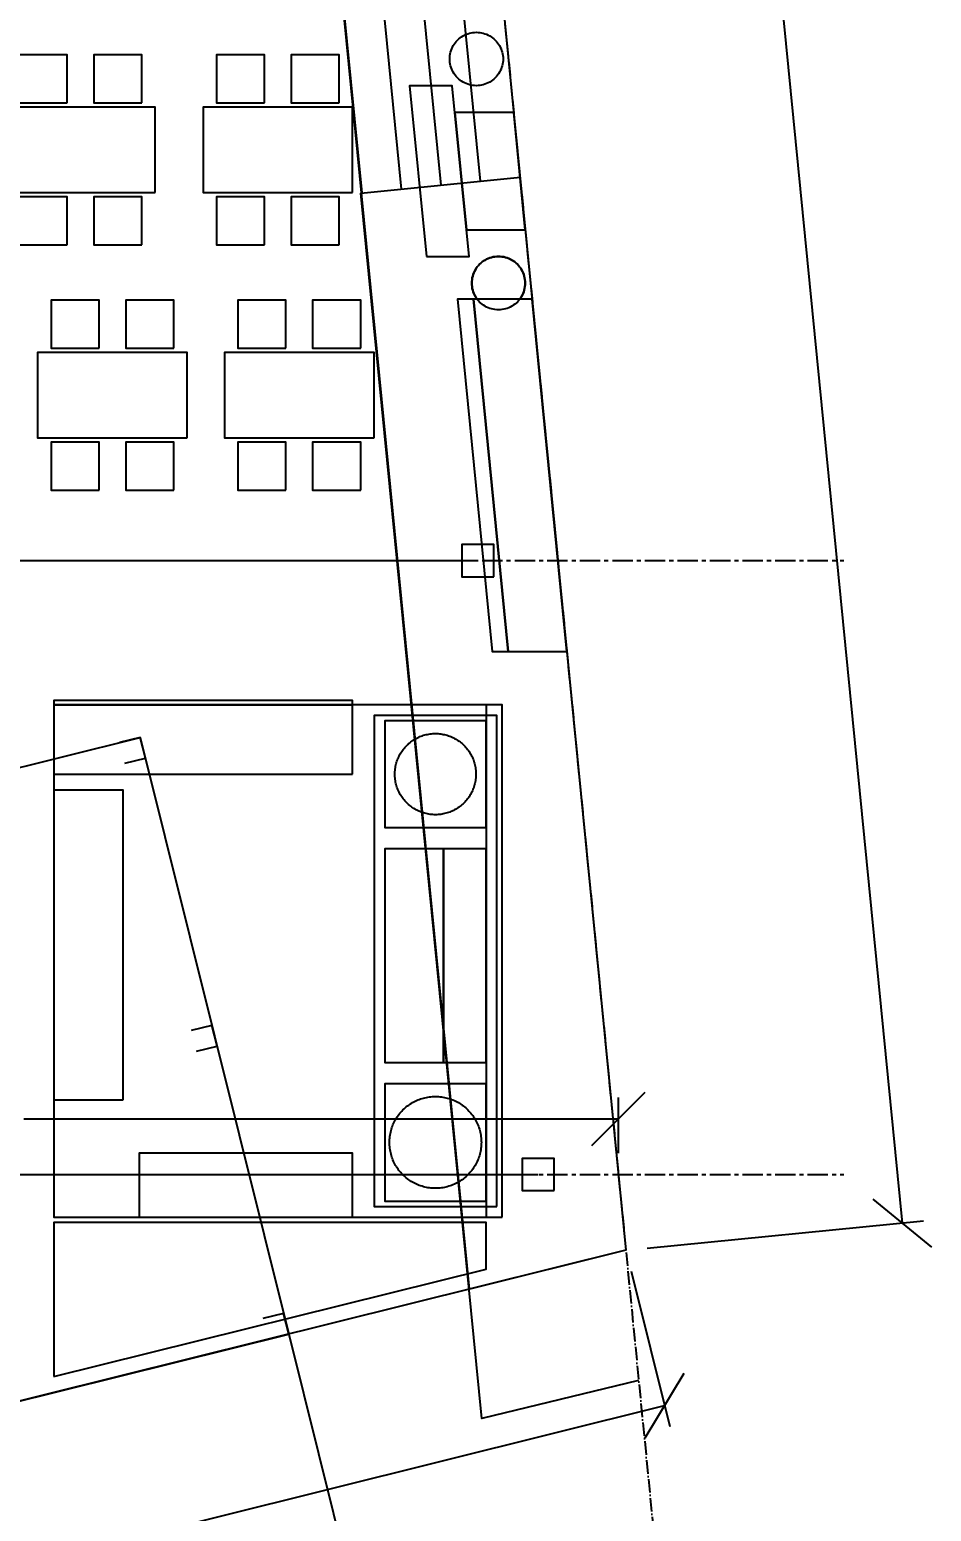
# Model space of a CAD drawing. Header units: millimetres. Extents: x -74219 to 26724, y -11313 to 45223.
# Drawn here: x 7875 to 16319, y 943 to 14825 of the extents above; entities that cross this region are included whole.
import ezdxf

# ---------------------------------------------------------------- set-up
doc = ezdxf.new("R2010")
doc.units = ezdxf.units.MM
doc.linetypes.add('CENTER', pattern=[5.08, 3.175, -0.635, 0.635, -0.635])
doc.linetypes.add('DASHDOT', pattern=[3.556, 2.54, -0.508, 0, -0.508])
for name, color, linetype in [('SMK-CONTEXT', 8, 'CONTINUOUS'), ('SMK-DIMS', 7, 'CONTINUOUS'), ('SMK-EXIST', 30, 'CONTINUOUS'), ('SMK-GRID', 8, 'CENTER'), ('SMK-LOT', 1, 'DASHDOT'), ('SMK-R7-BBQ', 30, 'Continuous'), ('SMK-R7-FURN', 7, 'Continuous'), ('SMK-R7-PLANT', 3, 'Continuous'), ('SMK-R7-ROOF', 34, 'Continuous'), ('SMK-R7-STREET', 6, 'Continuous'), ('SMK-STEPS', 30, 'CONTINUOUS'), ('SMK-ZONE', 3, 'CONTINUOUS')]:
    doc.layers.add(name, color=color, linetype=linetype)
doc.styles.add('OpenSansCondensed-Light', font='OpenSansCondensed-Light.ttf')
doc.dimstyles.new('SMK200', dxfattribs={"dimtxt": 450, "dimasz": 300, "dimexe": 200, "dimexo": 200, "dimgap": 100, "dimtad": 1, "dimdec": 0, "dimtsz": 250, "dimcen": 2.5, "dimazin": 3, "dimtfac": 1, "dimtmove": 0, "dimatfit": 3})

# ---------------------------------------------------------------- blocks, each defined once
blk = doc.blocks.new('_OBLIQUE')
at = {"color": 0, "linetype": 'BYBLOCK'}
blk.add_line((-0.5, -0.5), (0.5, 0.5), dxfattribs=at)
blk = doc.blocks.new('*D12')
for p, q in [((0, 4300), (0, 4820)), ((13389, 4300), (13389, 4820)), ((0, 4620), (5569.5, 4620)), ((7819.5, 4620), (13389, 4620))]:
    blk.add_line(p, q)
at = {"layer": 'Defpoints'}
for p in [(0, 4620), (0, 4100), (13389, 4100)]:
    blk.add_point(p, dxfattribs=at)
at = {"layer": 'SMK-DIMS', "xscale": 500, "yscale": 500}
for p in [(0, 4620), (13389, 4620)]:
    blk.add_blockref('_OBLIQUE', p, dxfattribs=at)
at = {"layer": 'SMK-DIMS', "insert": (6694.5, 4620), "char_height": 450, "attachment_point": 5, "style": 'OpenSansCondensed-Light'}
blk.add_mtext('13389', dxfattribs=at)
blk = doc.blocks.new('*D14')
for p, q in [((9855, 41985), (12443, 42240)), ((12244, 42220), (14035, 24052)), ((14255, 21813), (16046, 3644)), ((13658, 3409), (16245, 3664))]:
    blk.add_line(p, q)
at = {"layer": 'Defpoints'}
for p in [(12244, 42220), (9656, 41965), (13459, 3389)]:
    blk.add_point(p, dxfattribs=at)
at = {"layer": 'SMK-DIMS', "xscale": 500, "yscale": 500, "rotation": -84.37057896927848}
for p in [(12244, 42220), (16046, 3644)]:
    blk.add_blockref('_OBLIQUE', p, dxfattribs=at)
at = {"layer": 'SMK-DIMS', "insert": (14145, 22932), "char_height": 450, "attachment_point": 5, "rotation": 275.6294, "style": 'OpenSansCondensed-Light'}
blk.add_mtext('38763', dxfattribs=at)
blk = doc.blocks.new('*D15')
for p, q in [((13507, 3195), (13869, 1739)), ((8099, 510), (13821, 1934)), ((195, -1456), (5916, -33)), ((-119, -194), (243, -1650))]:
    blk.add_line(p, q)
at = {"layer": 'Defpoints'}
for p in [(13459, 3389), (-168, 0), (195, -1456)]:
    blk.add_point(p, dxfattribs=at)
at = {"layer": 'SMK-DIMS', "xscale": 500, "yscale": 500, "rotation": 13.967659105858573}
for p in [(13821, 1934), (195, -1456)]:
    blk.add_blockref('_OBLIQUE', p, dxfattribs=at)
at = {"layer": 'SMK-DIMS', "insert": (7008, 239), "char_height": 450, "attachment_point": 5, "rotation": 13.9677, "style": 'OpenSansCondensed-Light'}
blk.add_mtext('14041', dxfattribs=at)

msp = doc.modelspace()

# ---------------------------------------------------------------- linework, layer by layer
at = {"layer": 'SMK-CONTEXT'}
msp.add_lwpolyline([(-1343.8, -292.6), (10301.4, 2603.9), (11691.7, -2985.7), (46.5, -5882.3)], dxfattribs=at)
at = {"layer": 'SMK-EXIST'}
for points in [[(13576.5, 2170.8), (12110.4, 1814.2), (10975.2, 13293.1), (12471.5, 13441.4)], [(3088.5, 6745.4), (8911.1, 8193.6), (10301.4, 2603.9), (4478.8, 1155.7)], [(8765.2, 7951.3), (8959.3, 7999.5), (8911.1, 8193.6), (8717, 8145.4)], [(9436.3, 5253.5), (9630.4, 5301.7), (9582.1, 5495.8), (9388, 5447.6)], [(10107.3, 2555.7), (10301.4, 2603.9), (10253.1, 2798), (10059, 2749.8)]]:
    msp.add_lwpolyline(points, dxfattribs=at)
at = {"layer": 'SMK-GRID', "ltscale": 60}
for p, q in [((-14100, 9850), (15500, 9850)), ((-14100, 4100), (15500, 4100))]:
    msp.add_line(p, q, dxfattribs=at)
at = {"layer": 'SMK-LOT', "ltscale": 50}
msp.add_lwpolyline([(-74219, 45222.9), (9656.2, 41965.1), (14057.3, -2684.6), (118.1, -6151.6), (-2408.5, -1837), (-5432.8, -1692.1), (-9138.8, -3360.4)], dxfattribs=at)
at = {"layer": 'SMK-R7-BBQ'}
for points in [[(10900, 8500), (10900, 8540), (8100, 8540), (8100, 8500)], [(12300, 3700), (12300, 8500), (8100, 8500), (8100, 3700)], [(10900, 7850), (10900, 8500), (8100, 8500), (8100, 7850)], [(12300, 3700), (12300, 8500), (12150, 8500), (12150, 3700)], [(12250, 3800), (12250, 8400), (11100, 8400), (11100, 3800)], [(12150, 7350), (12150, 8350), (11200, 8350), (11200, 7350)], [(12055, 7850), (12054.8, 7837.6), (12054.2, 7825.1), (12053.2, 7812.8), (12051.7, 7800.4), (12049.9, 7788.1), (12047.7, 7775.9), (12045.1, 7763.7), (12042.1, 7751.6), (12038.6, 7739.7), (12034.8, 7727.9), (12030.6, 7716.1), (12026.1, 7704.6), (12021.1, 7693.2), (12015.8, 7681.9), (12010.1, 7670.9), (12004.1, 7660), (11997.7, 7649.3), (11991, 7638.9), (11983.9, 7628.7), (11976.5, 7618.7), (11968.7, 7608.9), (11960.7, 7599.4), (11952.3, 7590.2), (11943.7, 7581.3), (11934.8, 7572.7), (11925.6, 7564.3), (11916.1, 7556.3), (11906.3, 7548.5), (11896.3, 7541.1), (11886.1, 7534), (11875.7, 7527.3), (11865, 7520.9), (11854.1, 7514.9), (11843.1, 7509.2), (11831.8, 7503.9), (11820.4, 7498.9), (11808.9, 7494.4), (11797.1, 7490.2), (11785.3, 7486.4), (11773.4, 7482.9), (11761.3, 7479.9), (11749.1, 7477.3), (11736.9, 7475.1), (11724.6, 7473.3), (11712.2, 7471.8), (11699.9, 7470.8), (11687.4, 7470.2), (11675, 7470), (11662.6, 7470.2), (11650.1, 7470.8), (11637.8, 7471.8), (11625.4, 7473.3), (11613.1, 7475.1), (11600.9, 7477.3), (11588.7, 7479.9), (11576.6, 7482.9), (11564.7, 7486.4), (11552.9, 7490.2), (11541.1, 7494.4), (11529.6, 7498.9), (11518.2, 7503.9), (11506.9, 7509.2), (11495.9, 7514.9), (11485, 7520.9), (11474.3, 7527.3), (11463.9, 7534), (11453.7, 7541.1), (11443.7, 7548.5), (11433.9, 7556.3), (11424.4, 7564.3), (11415.2, 7572.7), (11406.3, 7581.3), (11397.7, 7590.2), (11389.3, 7599.4), (11381.3, 7608.9), (11373.5, 7618.7), (11366.1, 7628.7), (11359, 7638.9), (11352.3, 7649.3), (11345.9, 7660), (11339.9, 7670.9), (11334.2, 7681.9), (11328.9, 7693.2), (11323.9, 7704.6), (11319.4, 7716.1), (11315.2, 7727.9), (11311.4, 7739.7), (11307.9, 7751.6), (11304.9, 7763.7), (11302.3, 7775.9), (11300.1, 7788.1), (11298.3, 7800.4), (11296.8, 7812.8), (11295.8, 7825.1), (11295.2, 7837.6), (11295, 7850), (11295.2, 7862.4), (11295.8, 7874.9), (11296.8, 7887.2), (11298.3, 7899.6), (11300.1, 7911.9), (11302.3, 7924.1), (11304.9, 7936.3), (11307.9, 7948.4), (11311.4, 7960.3), (11315.2, 7972.1), (11319.4, 7983.9), (11323.9, 7995.4), (11328.9, 8006.8), (11334.2, 8018.1), (11339.9, 8029.1), (11345.9, 8040), (11352.3, 8050.7), (11359, 8061.1), (11366.1, 8071.3), (11373.5, 8081.3), (11381.3, 8091.1), (11389.3, 8100.6), (11397.7, 8109.8), (11406.3, 8118.7), (11415.2, 8127.3), (11424.4, 8135.7), (11433.9, 8143.7), (11443.7, 8151.5), (11453.7, 8158.9), (11463.9, 8166), (11474.3, 8172.7), (11485, 8179.1), (11495.9, 8185.1), (11506.9, 8190.8), (11518.2, 8196.1), (11529.6, 8201.1), (11541.1, 8205.6), (11552.9, 8209.8), (11564.7, 8213.6), (11576.6, 8217.1), (11588.7, 8220.1), (11600.9, 8222.7), (11613.1, 8224.9), (11625.4, 8226.7), (11637.8, 8228.2), (11650.1, 8229.2), (11662.6, 8229.8), (11675, 8230), (11687.4, 8229.8), (11699.9, 8229.2), (11712.2, 8228.2), (11724.6, 8226.7), (11736.9, 8224.9), (11749.1, 8222.7), (11761.3, 8220.1), (11773.4, 8217.1), (11785.3, 8213.6), (11797.1, 8209.8), (11808.9, 8205.6), (11820.4, 8201.1), (11831.8, 8196.1), (11843.1, 8190.8), (11854.1, 8185.1), (11865, 8179.1), (11875.7, 8172.7), (11886.1, 8166), (11896.3, 8158.9), (11906.3, 8151.5), (11916.1, 8143.7), (11925.6, 8135.7), (11934.8, 8127.3), (11943.7, 8118.7), (11952.3, 8109.8), (11960.7, 8100.6), (11968.7, 8091.1), (11976.5, 8081.3), (11983.9, 8071.3), (11991, 8061.1), (11997.7, 8050.7), (12004.1, 8040), (12010.1, 8029.1), (12015.8, 8018.1), (12021.1, 8006.8), (12026.1, 7995.4), (12030.6, 7983.9), (12034.8, 7972.1), (12038.6, 7960.3), (12042.1, 7948.4), (12045.1, 7936.3), (12047.7, 7924.1), (12049.9, 7911.9), (12051.7, 7899.6), (12053.2, 7887.2), (12054.2, 7874.9), (12054.8, 7862.4)], [(8750, 4800), (8750, 7700), (8100, 7700), (8100, 4800)], [(11750, 5150), (11750, 7150), (11200, 7150), (11200, 5150)], [(12150, 5150), (12150, 7150), (11750, 7150), (11750, 5150)], [(12150, 3850), (12150, 4950), (11200, 4950), (11200, 3850)], [(12105, 4400), (12104.8, 4385.9), (12104.1, 4371.9), (12102.9, 4357.9), (12101.3, 4343.9), (12099.3, 4330), (12096.7, 4316.1), (12093.8, 4302.4), (12090.3, 4288.7), (12086.5, 4275.2), (12082.2, 4261.8), (12077.4, 4248.5), (12072.3, 4235.4), (12066.7, 4222.5), (12060.7, 4209.8), (12054.2, 4197.3), (12047.4, 4185), (12040.2, 4172.9), (12032.5, 4161.1), (12024.5, 4149.5), (12016.1, 4138.2), (12007.4, 4127.2), (11998.3, 4116.5), (11988.8, 4106.1), (11979.1, 4095.9), (11968.9, 4086.2), (11958.5, 4076.7), (11947.8, 4067.6), (11936.8, 4058.9), (11925.5, 4050.5), (11913.9, 4042.5), (11902.1, 4034.8), (11890, 4027.6), (11877.7, 4020.8), (11865.2, 4014.3), (11852.5, 4008.3), (11839.6, 4002.7), (11826.5, 3997.6), (11813.2, 3992.8), (11799.8, 3988.5), (11786.3, 3984.7), (11772.6, 3981.2), (11758.9, 3978.3), (11745, 3975.7), (11731.1, 3973.7), (11717.1, 3972.1), (11703.1, 3970.9), (11689.1, 3970.2), (11675, 3970), (11660.9, 3970.2), (11646.9, 3970.9), (11632.9, 3972.1), (11618.9, 3973.7), (11605, 3975.7), (11591.1, 3978.3), (11577.4, 3981.2), (11563.7, 3984.7), (11550.2, 3988.5), (11536.8, 3992.8), (11523.5, 3997.6), (11510.4, 4002.7), (11497.5, 4008.3), (11484.8, 4014.3), (11472.3, 4020.8), (11460, 4027.6), (11447.9, 4034.8), (11436.1, 4042.5), (11424.5, 4050.5), (11413.2, 4058.9), (11402.2, 4067.6), (11391.5, 4076.7), (11381.1, 4086.2), (11370.9, 4095.9), (11361.2, 4106.1), (11351.7, 4116.5), (11342.6, 4127.2), (11333.9, 4138.2), (11325.5, 4149.5), (11317.5, 4161.1), (11309.8, 4172.9), (11302.6, 4185), (11295.8, 4197.3), (11289.3, 4209.8), (11283.3, 4222.5), (11277.7, 4235.4), (11272.6, 4248.5), (11267.8, 4261.8), (11263.5, 4275.2), (11259.7, 4288.7), (11256.2, 4302.4), (11253.3, 4316.1), (11250.7, 4330), (11248.7, 4343.9), (11247.1, 4357.9), (11245.9, 4371.9), (11245.2, 4385.9), (11245, 4400), (11245.2, 4414.1), (11245.9, 4428.1), (11247.1, 4442.1), (11248.7, 4456.1), (11250.7, 4470), (11253.3, 4483.9), (11256.2, 4497.6), (11259.7, 4511.3), (11263.5, 4524.8), (11267.8, 4538.2), (11272.6, 4551.5), (11277.7, 4564.6), (11283.3, 4577.5), (11289.3, 4590.2), (11295.8, 4602.7), (11302.6, 4615), (11309.8, 4627.1), (11317.5, 4638.9), (11325.5, 4650.5), (11333.9, 4661.8), (11342.6, 4672.8), (11351.7, 4683.5), (11361.2, 4693.9), (11370.9, 4704.1), (11381.1, 4713.8), (11391.5, 4723.3), (11402.2, 4732.4), (11413.2, 4741.1), (11424.5, 4749.5), (11436.1, 4757.5), (11447.9, 4765.2), (11460, 4772.4), (11472.3, 4779.2), (11484.8, 4785.7), (11497.5, 4791.7), (11510.4, 4797.3), (11523.5, 4802.4), (11536.8, 4807.2), (11550.2, 4811.5), (11563.7, 4815.3), (11577.4, 4818.8), (11591.1, 4821.7), (11605, 4824.3), (11618.9, 4826.3), (11632.9, 4827.9), (11646.9, 4829.1), (11660.9, 4829.8), (11675, 4830), (11689.1, 4829.8), (11703.1, 4829.1), (11717.1, 4827.9), (11731.1, 4826.3), (11745, 4824.3), (11758.9, 4821.7), (11772.6, 4818.8), (11786.3, 4815.3), (11799.8, 4811.5), (11813.2, 4807.2), (11826.5, 4802.4), (11839.6, 4797.3), (11852.5, 4791.7), (11865.2, 4785.7), (11877.7, 4779.2), (11890, 4772.4), (11902.1, 4765.2), (11913.9, 4757.5), (11925.5, 4749.5), (11936.8, 4741.1), (11947.8, 4732.4), (11958.5, 4723.3), (11968.9, 4713.8), (11979.1, 4704.1), (11988.8, 4693.9), (11998.3, 4683.5), (12007.4, 4672.8), (12016.1, 4661.8), (12024.5, 4650.5), (12032.5, 4638.9), (12040.2, 4627.1), (12047.4, 4615), (12054.2, 4602.7), (12060.7, 4590.2), (12066.7, 4577.5), (12072.3, 4564.6), (12077.4, 4551.5), (12082.2, 4538.2), (12086.5, 4524.8), (12090.3, 4511.3), (12093.8, 4497.6), (12096.7, 4483.9), (12099.3, 4470), (12101.3, 4456.1), (12102.9, 4442.1), (12104.1, 4428.1), (12104.8, 4414.1)], [(10900, 3700), (10900, 4300), (8900, 4300), (8900, 3700)], [(8100, 2206.4), (12150, 3213.7), (12150, 3650), (8100, 3650)]]:
    msp.add_lwpolyline(points, close=True, dxfattribs=at)
at = {"layer": 'SMK-R7-FURN'}
for points in [[(8225, 14140), (8225, 14590), (7775, 14590), (7775, 14140)], [(8925, 14140), (8925, 14590), (8475, 14590), (8475, 14140)], [(10075, 14140), (10075, 14590), (9625, 14590), (9625, 14140)], [(10775, 14140), (10775, 14590), (10325, 14590), (10325, 14140)], [(9050, 13300), (9050, 14100), (7650, 14100), (7650, 13300)], [(10900, 13300), (10900, 14100), (9500, 14100), (9500, 13300)], [(8225, 12810), (8225, 13260), (7775, 13260), (7775, 12810)], [(8925, 12810), (8925, 13260), (8475, 13260), (8475, 12810)], [(10075, 12810), (10075, 13260), (9625, 13260), (9625, 12810)], [(10775, 12810), (10775, 13260), (10325, 13260), (10325, 12810)], [(8525, 11840), (8525, 12290), (8075, 12290), (8075, 11840)], [(9225, 11840), (9225, 12290), (8775, 12290), (8775, 11840)], [(10275, 11840), (10275, 12290), (9825, 12290), (9825, 11840)], [(10975, 11840), (10975, 12290), (10525, 12290), (10525, 11840)], [(9350, 11000), (9350, 11800), (7950, 11800), (7950, 11000)], [(11100, 11000), (11100, 11800), (9700, 11800), (9700, 11000)], [(8525, 10510), (8525, 10960), (8075, 10960), (8075, 10510)], [(9225, 10510), (9225, 10960), (8775, 10960), (8775, 10510)], [(10275, 10510), (10275, 10960), (9825, 10960), (9825, 10510)], [(10975, 10510), (10975, 10960), (10525, 10960), (10525, 10510)]]:
    msp.add_lwpolyline(points, close=True, dxfattribs=at)
at = {"layer": 'SMK-R7-PLANT'}
msp.add_lwpolyline([(12328.9, 14850), (12814.6, 9922.8), (12580.3, 12300), (12465.4, 12300), (12473.4, 12311.1), (12482, 12325), (12489.7, 12339.4), (12496.5, 12354.3), (12502.2, 12369.6), (12507, 12385.3), (12510.7, 12401.2), (12513.3, 12417.4), (12514.9, 12433.6), (12515.5, 12450), (12514.9, 12466.4), (12513.3, 12482.6), (12510.7, 12498.8), (12507, 12514.7), (12502.2, 12530.4), (12496.5, 12545.7), (12489.7, 12560.6), (12482, 12575), (12473.4, 12588.9), (12463.8, 12602.2), (12453.4, 12614.8), (12442.3, 12626.8), (12430.3, 12638), (12417.7, 12648.3), (12404.4, 12657.9), (12390.5, 12666.5), (12376.1, 12674.2), (12361.2, 12681), (12345.8, 12686.7), (12330.2, 12691.5), (12314.3, 12695.2), (12298.1, 12697.9), (12281.8, 12699.5), (12265.5, 12700), (12249.1, 12699.5), (12232.9, 12697.9), (12216.7, 12695.2), (12200.8, 12691.5), (12185.1, 12686.7), (12169.8, 12681), (12154.9, 12674.2), (12140.5, 12666.5), (12126.6, 12657.9), (12113.3, 12648.3), (12100.6, 12638), (12088.7, 12626.8), (12077.5, 12614.8), (12067.1, 12602.2), (12057.6, 12588.9), (12049, 12575), (12041.3, 12560.6), (12034.5, 12545.7), (12028.8, 12530.4), (12024, 12514.7), (12020.3, 12498.8), (12017.6, 12482.6), (12016, 12466.4), (12015.5, 12450), (12016, 12433.6), (12017.6, 12417.4), (12020.3, 12401.2), (12024, 12385.3), (12028.8, 12369.6), (12034.5, 12354.3), (12041.3, 12339.4), (12049, 12325), (12057.6, 12311.1), (12065.6, 12300), (12030.3, 12300), (11880.3, 12300), (12205.5, 9000), (12355.5, 9000), (12905.5, 9000), (13458.6, 3389.2), (11994.5, 3025), (10759.9, 15550)], dxfattribs=at)
at = {"layer": 'SMK-R7-ROOF'}
for p, q in [((0, 9850), (12071.8, 9850)), ((0, 4100), (12638.5, 4100))]:
    msp.add_line(p, q, dxfattribs=at)
for points in [[(12221.8, 9700), (12221.8, 10000), (11921.8, 10000), (11921.8, 9700)], [(12788.5, 3950), (12788.5, 4250), (12488.5, 4250), (12488.5, 3950)]]:
    msp.add_lwpolyline(points, close=True, dxfattribs=at)
at = {"layer": 'SMK-R7-STREET'}
for points in [[(12308.5, 14550), (12308, 14533.6), (12306.3, 14517.4), (12303.7, 14501.2), (12300, 14485.3), (12295.2, 14469.6), (12289.5, 14454.3), (12282.7, 14439.4), (12275, 14425), (12266.4, 14411.1), (12256.8, 14397.8), (12246.4, 14385.2), (12235.3, 14373.2), (12223.3, 14362), (12210.7, 14351.7), (12197.4, 14342.1), (12183.5, 14333.5), (12169.1, 14325.8), (12154.2, 14319), (12138.8, 14313.3), (12123.2, 14308.5), (12107.3, 14304.8), (12091.1, 14302.1), (12074.8, 14300.5), (12058.5, 14300), (12042.1, 14300.5), (12025.9, 14302.1), (12009.7, 14304.8), (11993.8, 14308.5), (11978.1, 14313.3), (11962.8, 14319), (11947.9, 14325.8), (11933.5, 14333.5), (11919.6, 14342.1), (11906.3, 14351.7), (11893.7, 14362), (11881.7, 14373.2), (11870.5, 14385.2), (11860.1, 14397.8), (11850.6, 14411.1), (11842, 14425), (11834.3, 14439.4), (11827.5, 14454.3), (11821.8, 14469.6), (11817, 14485.3), (11813.3, 14501.2), (11810.6, 14517.4), (11809, 14533.6), (11808.5, 14550), (11809, 14566.4), (11810.6, 14582.6), (11813.3, 14598.8), (11817, 14614.7), (11821.8, 14630.4), (11827.5, 14645.7), (11834.3, 14660.6), (11842, 14675), (11850.6, 14688.9), (11860.1, 14702.2), (11870.5, 14714.8), (11881.7, 14726.8), (11893.7, 14738), (11906.3, 14748.3), (11919.6, 14757.9), (11933.5, 14766.5), (11947.9, 14774.2), (11962.8, 14781), (11978.1, 14786.7), (11993.8, 14791.5), (12009.7, 14795.2), (12025.9, 14797.9), (12042.1, 14799.5), (12058.5, 14800), (12074.8, 14799.5), (12091.1, 14797.9), (12107.3, 14795.2), (12123.2, 14791.5), (12138.8, 14786.7), (12154.2, 14781), (12169.1, 14774.2), (12183.5, 14766.5), (12197.4, 14757.9), (12210.7, 14748.3), (12223.3, 14738), (12235.3, 14726.8), (12246.4, 14714.8), (12256.8, 14702.2), (12266.4, 14688.9), (12275, 14675), (12282.7, 14660.6), (12289.5, 14645.7), (12295.2, 14630.4), (12300, 14614.7), (12303.7, 14598.8), (12306.3, 14582.6), (12308, 14566.4)], [(11590.8, 12700), (11990.8, 12700), (11833.1, 14300), (11433.1, 14300)], [(11966.2, 12950), (12516.2, 12950), (12407.8, 14050), (11857.8, 14050)], [(12515.5, 12450), (12514.9, 12433.6), (12513.3, 12417.4), (12510.7, 12401.2), (12507, 12385.3), (12502.2, 12369.6), (12496.5, 12354.3), (12489.7, 12339.4), (12482, 12325), (12473.4, 12311.1), (12463.8, 12297.8), (12453.4, 12285.2), (12442.3, 12273.2), (12430.3, 12262), (12417.7, 12251.7), (12404.4, 12242.1), (12390.5, 12233.5), (12376.1, 12225.8), (12361.2, 12219), (12345.8, 12213.3), (12330.2, 12208.5), (12314.3, 12204.8), (12298.1, 12202.1), (12281.8, 12200.5), (12265.5, 12200), (12249.1, 12200.5), (12232.9, 12202.1), (12216.7, 12204.8), (12200.8, 12208.5), (12185.1, 12213.3), (12169.8, 12219), (12154.9, 12225.8), (12140.5, 12233.5), (12126.6, 12242.1), (12113.3, 12251.7), (12100.6, 12262), (12088.7, 12273.2), (12077.5, 12285.2), (12067.1, 12297.8), (12057.6, 12311.1), (12049, 12325), (12041.3, 12339.4), (12034.5, 12354.3), (12028.8, 12369.6), (12024, 12385.3), (12020.3, 12401.2), (12017.6, 12417.4), (12016, 12433.6), (12015.5, 12450), (12016, 12466.4), (12017.6, 12482.6), (12020.3, 12498.8), (12024, 12514.7), (12028.8, 12530.4), (12034.5, 12545.7), (12041.3, 12560.6), (12049, 12575), (12057.6, 12588.9), (12067.1, 12602.2), (12077.5, 12614.8), (12088.7, 12626.8), (12100.6, 12638), (12113.3, 12648.3), (12126.6, 12657.9), (12140.5, 12666.5), (12154.9, 12674.2), (12169.8, 12681), (12185.1, 12686.7), (12200.8, 12691.5), (12216.7, 12695.2), (12232.9, 12697.9), (12249.1, 12699.5), (12265.5, 12700), (12281.8, 12699.5), (12298.1, 12697.9), (12314.3, 12695.2), (12330.2, 12691.5), (12345.8, 12686.7), (12361.2, 12681), (12376.1, 12674.2), (12390.5, 12666.5), (12404.4, 12657.9), (12417.7, 12648.3), (12430.3, 12638), (12442.3, 12626.8), (12453.4, 12614.8), (12463.8, 12602.2), (12473.4, 12588.9), (12482, 12575), (12489.7, 12560.6), (12496.5, 12545.7), (12502.2, 12530.4), (12507, 12514.7), (12510.7, 12498.8), (12513.3, 12482.6), (12514.9, 12466.4)], [(12205.5, 9000), (12355.5, 9000), (12030.3, 12300), (11880.3, 12300)], [(12355.5, 9000), (12905.5, 9000), (12580.3, 12300), (12030.3, 12300)]]:
    msp.add_lwpolyline(points, close=True, dxfattribs=at)
at = {"layer": 'SMK-STEPS'}
for points in [[(10988.1, 13294.8), (10502.4, 18214.2)], [(11357.9, 13331.3), (10872.2, 18250.8)], [(11727.6, 13367.8), (11242, 18287.3)], [(12097.4, 13404.3), (11611.7, 18323.8)]]:
    msp.add_lwpolyline(points, dxfattribs=at)
at = {"layer": 'SMK-ZONE'}
msp.add_lwpolyline([(0, 42340.2), (9656.2, 41965.1), (13458.6, 3389.2), (-167.5, 0), (-7250, 0), (-7250, 4100), (0, 4100)], close=True, dxfattribs=at)

# ---------------------------------------------------------------- dimensions: what is measured, and where the dimension line sits
at = {"layer": 'SMK-DIMS'}
for base, p1, angle, picture, middle in [((12243.7, 42220.1), (9656.2, 41965.1), 275.62942, '*D14', (14144.9, 22932.2)), ((194.6, -1455.6), (-167.5, 0), 13.96766, '*D15', (7007.6, 239))]:
    dim = msp.add_linear_dim(base=base, p1=p1, p2=(13458.6, 3389.2), angle=angle, dimstyle='SMK200', dxfattribs=at)
    dim.commit()
    dim.dimension.update_dxf_attribs({"geometry": picture, "text_midpoint": middle})
dim = msp.add_linear_dim(base=(0, 4620), p1=(0, 4100), p2=(13389, 4100), dimstyle='SMK200', dxfattribs=at)
dim.commit()
dim.dimension.update_dxf_attribs({"geometry": '*D12', "text_midpoint": (6694.5, 4620)})

doc.saveas('drawing.dxf')
